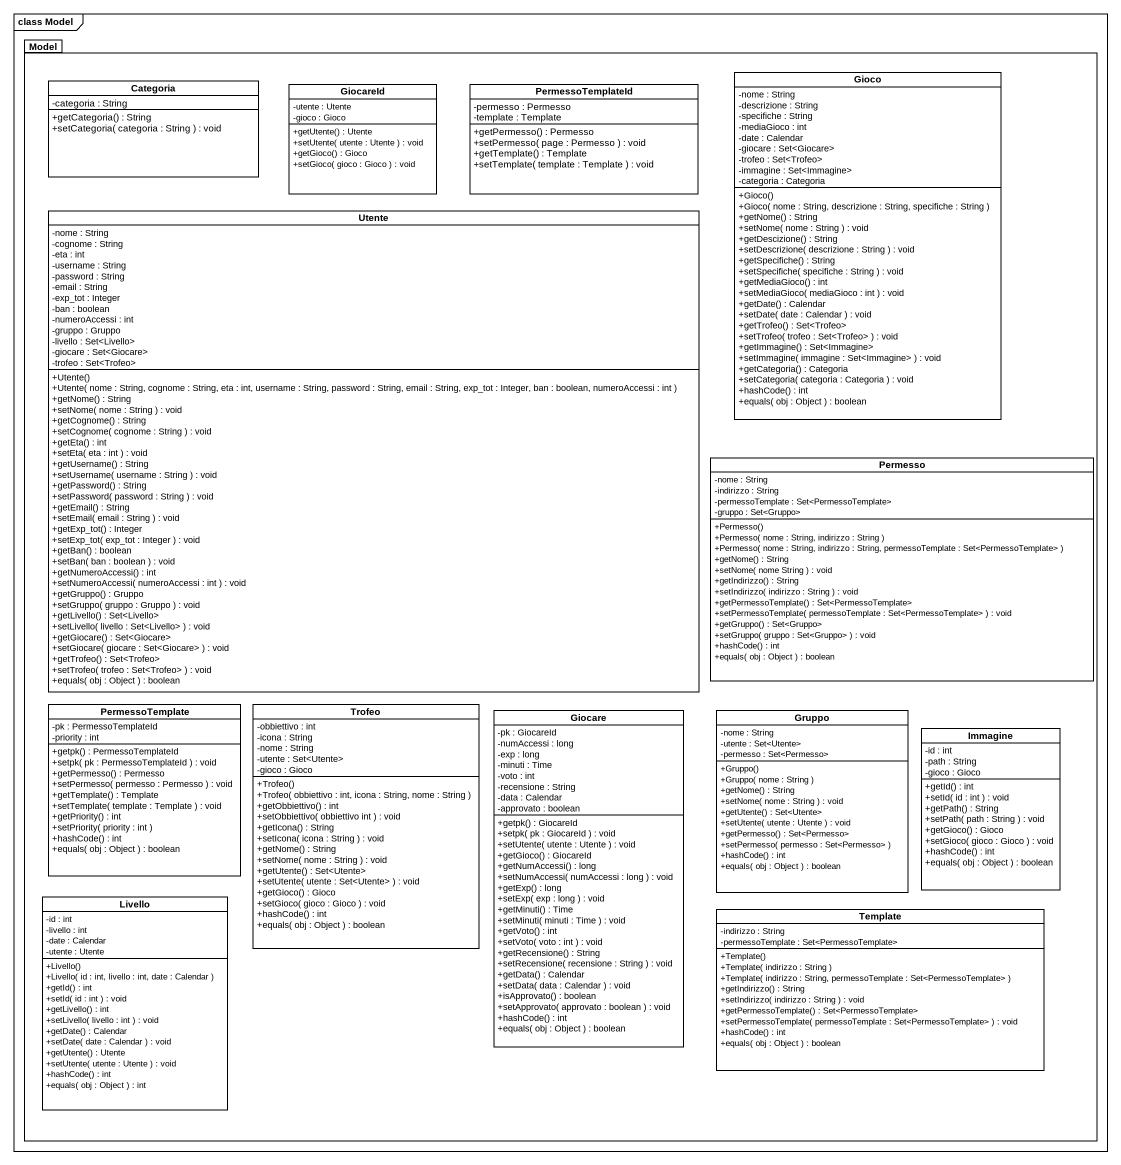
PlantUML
@startuml
mainframe class Model
hide circle
hide empty members
skinparam classAttributeIconSize 0
package Model {
  class Categoria {
    -categoria : String
    +getCategoria() : String
    +setCategoria( categoria : String ) : void
  }
  class Gioco {
    -nome : String
    -descrizione : String
    -specifiche : String
    -mediaGioco : int
    -date : Calendar
    -giocare : Set<Giocare>
    -trofeo : Set<Trofeo>
    -immagine : Set<Immagine>
    -categoria : Categoria
    +Gioco()
    +Gioco( nome : String, descrizione : String, specifiche : String )
    +getNome() : String
    +setNome( nome : String ) : void
    +getDescizione() : String
    +setDescrizione( descrizione : String ) : void
    +getSpecifiche() : String
    +setSpecifiche( specifiche : String ) : void
    +getMediaGioco() : int
    +setMediaGioco( mediaGioco : int ) : void
    +getDate() : Calendar
    +setDate( date : Calendar ) : void
    +getTrofeo() : Set<Trofeo>
    +setTrofeo( trofeo : Set<Trofeo> ) : void
    +getImmagine() : Set<Immagine>
    +setImmagine( immagine : Set<Immagine> ) : void
    +getCategoria() : Categoria
    +setCategoria( categoria : Categoria ) : void
    +hashCode() : int
    +equals( obj : Object ) : boolean
  }
  class GiocareId {
    -utente : Utente
    -gioco : Gioco
    +getUtente() : Utente
    +setUtente( utente : Utente ) : void
    +getGioco() : Gioco
    +setGioco( gioco : Gioco ) : void
  }
  class PermessoTemplateId {
    -permesso : Permesso
    -template : Template
    +getPermesso() : Permesso
    +setPermesso( page : Permesso ) : void
    +getTemplate() : Template
    +setTemplate( template : Template ) : void
  }
  class Utente {
    -nome : String
    -cognome : String
    -eta : int
    -username : String
    -password : String
    -email : String
    -exp_tot : Integer
    -ban : boolean
    -numeroAccessi : int
    -gruppo : Gruppo
    -livello : Set<Livello>
    -giocare : Set<Giocare>
    -trofeo : Set<Trofeo>
    +Utente()
    +Utente( nome : String, cognome : String, eta : int, username : String, password : String, email : String, exp_tot : Integer, ban : boolean, numeroAccessi : int )
    +getNome() : String
    +setNome( nome : String ) : void
    +getCognome() : String
    +setCognome( cognome : String ) : void
    +getEta() : int
    +setEta( eta : int ) : void
    +getUsername() : String
    +setUsername( username : String ) : void
    +getPassword() : String
    +setPassword( password : String ) : void
    +getEmail() : String
    +setEmail( email : String ) : void
    +getExp_tot() : Integer
    +setExp_tot( exp_tot : Integer ) : void
    +getBan() : boolean
    +setBan( ban : boolean ) : void
    +getNumeroAccessi() : int
    +setNumeroAccessi( numeroAccessi : int ) : void
    +getGruppo() : Gruppo
    +setGruppo( gruppo : Gruppo ) : void
    +getLivello() : Set<Livello>
    +setLivello( livello : Set<Livello> ) : void
    +getGiocare() : Set<Giocare>
    +setGiocare( giocare : Set<Giocare> ) : void
    +getTrofeo() : Set<Trofeo>
    +setTrofeo( trofeo : Set<Trofeo> ) : void
    +equals( obj : Object ) : boolean
  }
  class Permesso {
    -nome : String
    -indirizzo : String
    -permessoTemplate : Set<PermessoTemplate>
    -gruppo : Set<Gruppo>
    +Permesso()
    +Permesso( nome : String, indirizzo : String )
    +Permesso( nome : String, indirizzo : String, permessoTemplate : Set<PermessoTemplate> )
    +getNome() : String
    +setNome( nome String ) : void
    +getIndirizzo() : String
    +setIndirizzo( indirizzo : String ) : void
    +getPermessoTemplate() : Set<PermessoTemplate>
    +setPermessoTemplate( permessoTemplate : Set<PermessoTemplate> ) : void
    +getGruppo() : Set<Gruppo>
    +setGruppo( gruppo : Set<Gruppo> ) : void
    +hashCode() : int
    +equals( obj : Object ) : boolean
  }
  class PermessoTemplate {
    -pk : PermessoTemplateId
    -priority : int
    +getpk() : PermessoTemplateId
    +setpk( pk : PermessoTemplateId ) : void
    +getPermesso() : Permesso
    +setPermesso( permesso : Permesso ) : void
    +getTemplate() : Template
    +setTemplate( template : Template ) : void
    +getPriority() : int
    +setPriority( priority : int )
    +hashCode() : int
    +equals( obj : Object ) : boolean
  }
  class Trofeo {
    -obbiettivo : int
    -icona : String
    -nome : String
    -utente : Set<Utente>
    -gioco : Gioco
    +Trofeo()
    +Trofeo( obbiettivo : int, icona : String, nome : String )
    +getObbiettivo() : int
    +setObbiettivo( obbiettivo int ) : void
    +getIcona() : String
    +setIcona( icona : String ) : void
    +getNome() : String
    +setNome( nome : String ) : void
    +getUtente() : Set<Utente>
    +setUtente( utente : Set<Utente> ) : void
    +getGioco() : Gioco
    +setGioco( gioco : Gioco ) : void
    +hashCode() : int
    +equals( obj : Object ) : boolean
  }
  class Giocare {
    -pk : GiocareId
    -numAccessi : long
    -exp : long
    -minuti : Time
    -voto : int
    -recensione : String
    -data : Calendar
    -approvato : boolean
    +getpk() : GiocareId
    +setpk( pk : GiocareId ) : void
    +setUtente( utente : Utente ) : void
    +getGioco() : GiocareId
    +getNumAccessi() : long
    +setNumAccessi( numAccessi : long ) : void
    +getExp() : long
    +setExp( exp : long ) : void
    +getMinuti() : Time
    +setMinuti( minuti : Time ) : void
    +getVoto() : int
    +setVoto( voto : int ) : void
    +getRecensione() : String
    +setRecensione( recensione : String ) : void
    +getData() : Calendar
    +setData( data : Calendar ) : void
    +isApprovato() : boolean
    +setApprovato( approvato : boolean ) : void
    +hashCode() : int
    +equals( obj : Object ) : boolean
  }
  class Gruppo {
    -nome : String
    -utente : Set<Utente>
    -permesso : Set<Permesso>
    +Gruppo()
    +Gruppo( nome : String )
    +getNome() : String
    +setNome( nome : String ) : void
    +getUtente() : Set<Utente>
    +setUtente( utente : Utente ) : void
    +getPermesso() : Set<Permesso>
    +setPermesso( permesso : Set<Permesso> )
    +hashCode() : int
    +equals( obj : Object ) : boolean
  }
  class Immagine {
    -id : int
    -path : String
    -gioco : Gioco
    +getId() : int
    +setId( id : int ) : void
    +getPath() : String
    +setPath( path : String ) : void
    +getGioco() : Gioco
    +setGioco( gioco : Gioco ) : void
    +hashCode() : int
    +equals( obj : Object ) : boolean
  }
  class Livello {
    -id : int
    -livello : int
    -date : Calendar
    -utente : Utente
    +Livello()
    +Livello( id : int, livello : int, date : Calendar )
    +getId() : int
    +setId( id : int ) : void
    +getLivello() : int
    +setLivello( livello : int ) : void
    +getDate() : Calendar
    +setDate( date : Calendar ) : void
    +getUtente() : Utente
    +setUtente( utente : Utente ) : void
    +hashCode() : int
    +equals( obj : Object ) : int
  }
  class Template {
    -indirizzo : String
    -permessoTemplate : Set<PermessoTemplate>
    +Template()
    +Template( indirizzo : String )
    +Template( indirizzo : String, permessoTemplate : Set<PermessoTemplate> )
    +getIndirizzo() : String
    +setIndirizzo( indirizzo : String ) : void
    +getPermessoTemplate() : Set<PermessoTemplate>
    +setPermessoTemplate( permessoTemplate : Set<PermessoTemplate> ) : void
    +hashCode() : int
    +equals( obj : Object ) : boolean
  }
}
@enduml
